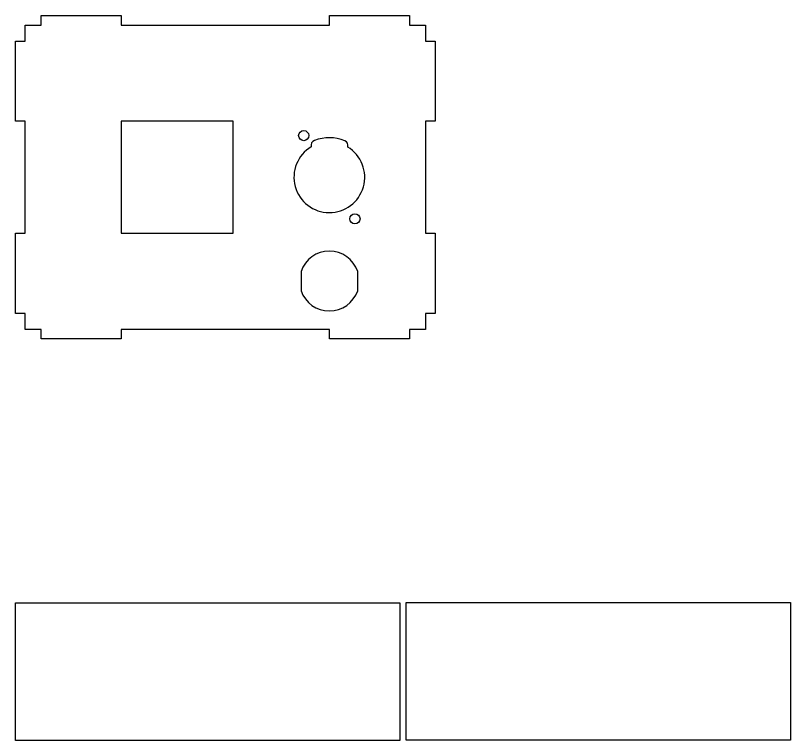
# Model space of a CAD drawing. Header units: millimetres. Extents: x 2079746 to 2081290, y 146816 to 151031.
# Drawn here: x 2080566.6 to 2080808.6, y 150164.4 to 150390.8 of the extents above; entities that cross this region are included whole.
import ezdxf

# ---------------------------------------------------------------- set-up
doc = ezdxf.new("R2010")
doc.units = ezdxf.units.MM
doc.header["$MEASUREMENT"] = 0
doc.layers.add('2.1_Components', color=7, linetype='Continuous')

msp = doc.modelspace()

# ---------------------------------------------------------------- linework, layer by layer
at = {"layer": '2.1_Components', "color": 0}
for points in [[(2080569.6, 150387.8), (2080574.6, 150387.8), (2080574.6, 150390.8), (2080599.6, 150390.8), (2080599.6, 150387.8), (2080664.6, 150387.8), (2080664.6, 150390.8), (2080689.6, 150390.8), (2080689.6, 150387.8), (2080694.6, 150387.8), (2080694.6, 150382.8), (2080697.6, 150382.8), (2080697.6, 150357.8), (2080694.6, 150357.8), (2080694.6, 150322.8), (2080697.6, 150322.8), (2080697.6, 150297.8), (2080694.6, 150297.8), (2080694.6, 150292.8), (2080689.6, 150292.8), (2080689.6, 150289.8), (2080664.6, 150289.8), (2080664.6, 150292.8), (2080599.6, 150292.8), (2080599.6, 150289.8), (2080574.6, 150289.8), (2080574.6, 150292.8), (2080569.6, 150292.8), (2080569.6, 150297.8), (2080566.6, 150297.8), (2080566.6, 150322.8), (2080569.6, 150322.8), (2080569.6, 150357.8), (2080566.6, 150357.8), (2080566.6, 150382.8), (2080569.6, 150382.8)], [(2080599.6, 150322.8), (2080634.6, 150322.8), (2080634.6, 150357.8), (2080599.6, 150357.8)]]:
    msp.add_lwpolyline(points, close=True, dxfattribs=at)
msp.add_lwpolyline([(2080669.4, 150351.68, 0.197953), (2080660, 150351.77, 0.411476), (2080658.94, 150349.8, 3.596844), (2080670.35, 150349.74, 0.391324)], format="xyb", close=True, dxfattribs=at)
at = {"layer": '2.1_Components'}
msp.add_lwpolyline([(2080655.75, 150310.91), (2080655.75, 150304.88, 0.715636), (2080673.45, 150304.88), (2080673.45, 150310.91, 0.715636)], format="xyb", close=True, dxfattribs=at)
for points in [[(2080566.6, 150164.44), (2080566.6, 150207.44), (2080686.6, 150207.44), (2080686.6, 150164.44)], [(2080688.6, 150164.5), (2080688.6, 150207.5), (2080808.6, 150207.5), (2080808.6, 150164.5)]]:
    msp.add_lwpolyline(points, close=True, dxfattribs=at)
at = {"layer": '2.1_Components', "color": 0}
for centre in [(2080656.6, 150353.3), (2080672.6, 150327.3)]:
    msp.add_circle(centre, 1.59, dxfattribs=at)

doc.saveas('drawing.dxf')
